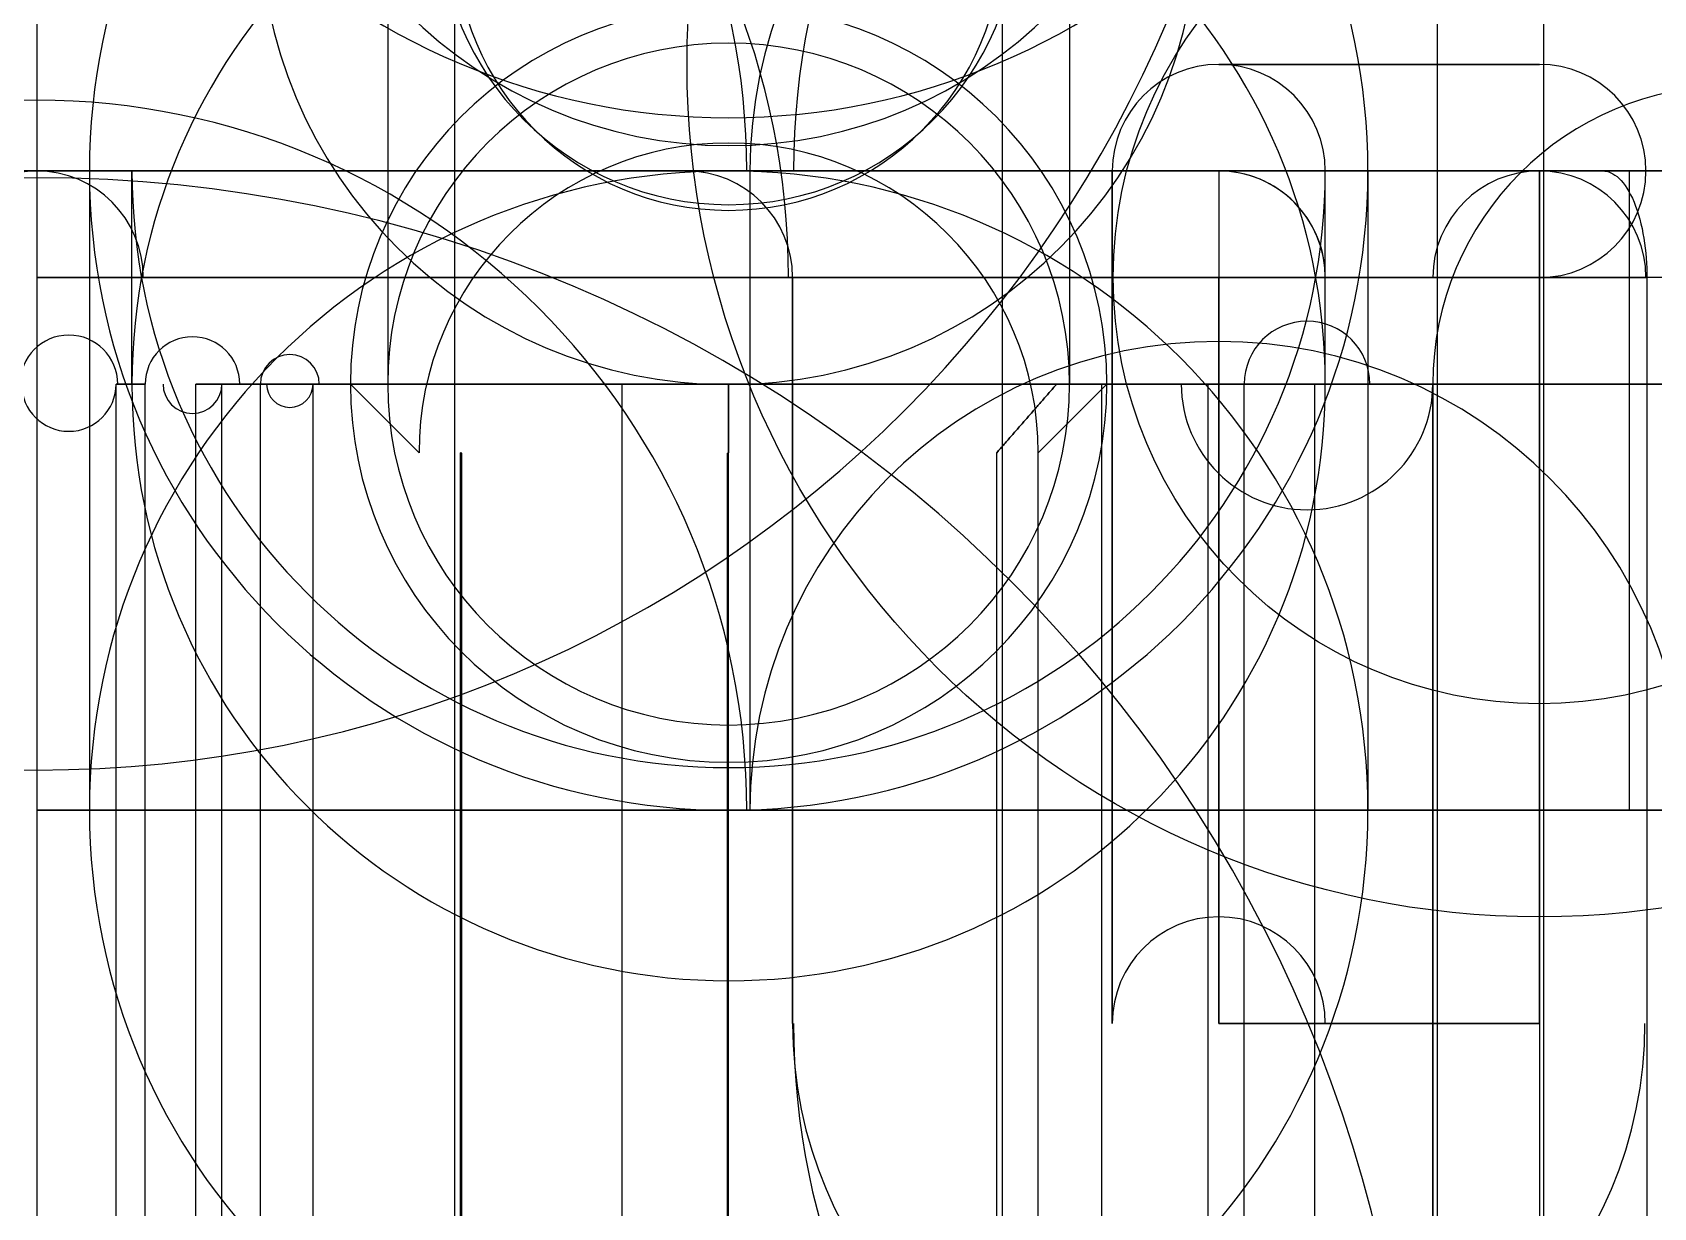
# Model space of a CAD drawing. Extents: x -93 to 93, y -188 to 102.
# Drawn here: x -80.77 to -73.16, y 13.14 to 18.65 of the extents above; entities that cross this region are included whole.
import ezdxf

# ---------------------------------------------------------------- set-up
doc = ezdxf.new("R2010")
doc.units = 0
doc.layers.add('Cut', color=7, linetype='CONTINUOUS')

msp = doc.modelspace()

# ---------------------------------------------------------------- linework, layer by layer
at = {"layer": 'Cut'}
for p, q in [((-80.7469, 19.2639, 30.55), (-80.7469, 11.5, 30.55)), ((-80.7469, 19.2639, 30.55), (-80.7469, 11.5, 30.55)), ((-80.7469, 19.2639, -30.55), (-80.7469, 11.5, -30.55)), ((-80.7469, 19.2639, -30.55), (-80.7469, 11.5, -30.55)), ((-74.1752, 19.2639, -30.55), (-74.1752, 11.5, -30.55)), ((-74.1752, 19.2639, -30.55), (-74.1752, 11.5, -30.55)), ((-73.6752, 11.5, -30.05), (-73.6752, 19.2639, -30.05)), ((-73.6752, 11.5, -30.05), (-73.6752, 19.2639, -30.05)), ((-78.7849, 7.2, 20.8119), (-78.7849, 19.1, 20.8119)), ((-78.7849, 7.2, 20.8119), (-78.7849, 19.1, 20.8119)), ((-78.7849, 7.2, -23.1881), (-78.7849, 19.1, -23.1881)), ((-78.7849, 7.2, -23.1881), (-78.7849, 19.1, -23.1881)), ((-76.2151, 7.2, 23.1881), (-76.2151, 19.1, 23.1881)), ((-76.2151, 7.2, 23.1881), (-76.2151, 19.1, 23.1881)), ((-76.2151, 7.2, -20.8119), (-76.2151, 19.1, -20.8119)), ((-76.2151, 7.2, -20.8119), (-76.2151, 19.1, -20.8119)), ((-79.1, 19, -22), (-79.1, 17, -22)), ((-79.1, 19, -22), (-79.1, 17, -22)), ((-79.1, 19, 22), (-79.1, 17, 22)), ((-79.1, 19, 22), (-79.1, 17, 22)), ((-75.9, 19, -22), (-75.9, 17, -22)), ((-75.9, 19, -22), (-75.9, 17, -22)), ((-75.9, 19, 22), (-75.9, 17, 22)), ((-75.9, 19, 22), (-75.9, 17, 22)), ((-75.2, 18.5, 14.1881), (-73.6954, 18.5, 14.1881)), ((-75.2, 18.5, 14.1881), (-75.2, 18.5, -14.1881)), ((-73.6954, 18.5, -14.1881), (-75.2, 18.5, -14.1881)), ((-75.2, 18.5, 14.1881), (-73.6954, 18.5, 14.1881)), ((-75.2, 18.5, 14.1881), (-75.2, 18.5, -14.1881)), ((-73.6954, 18.5, -14.1881), (-75.2, 18.5, -14.1881)), ((-73.3976, 18, -27.05), (-80.7469, 18, -27.05)), ((-80.7469, 18, 27.05), (80.7469, 18, 27.05)), ((-73.3976, 18, -27.05), (-80.7469, 18, -27.05)), ((-80.7469, 18, 27.05), (80.7469, 18, 27.05)), ((-73.2733, 18, -27.35), (-80.7469, 18, -27.35)), ((-80.7469, 18, 27.35), (80.7469, 18, 27.35)), ((-80.7469, 18, -27.35), (-80.7469, 15, -27.35)), ((-73.2733, 18, -27.35), (-80.7469, 18, -27.35)), ((-80.7469, 18, -27.35), (-80.7469, 15, -27.35)), ((-80.7469, 18, 27.35), (-80.7469, 15, 27.35)), ((-80.7469, 18, 27.35), (80.7469, 18, 27.35)), ((-80.7469, 18, 27.35), (-80.7469, 15, 27.35)), ((-80.5, 18, 22), (-80.5, 15, 22)), ((-80.5, 18, -22), (-80.5, 15, -22)), ((-80.5, 18, -22), (-80.5, 15, -22)), ((-80.5, 18, 22), (-80.5, 15, 22)), ((-80.3, 17, -22), (-80.3, 18, -22)), ((-80.3, 17, -22), (-80.3, 18, -22)), ((-80.3, 17, 22), (-80.3, 18, 22)), ((-80.3, 17, 22), (-80.3, 18, 22)), ((-77.7, 18, 14.1881), (-77.7, 18, -14.1881)), ((-77.7, 18, 14.1881), (-77.7, 18, -14.1881)), ((-77.4, 18, -14.1881), (-77.4, 18, 14.1881)), ((-77.4, 18, -14.1881), (-77.4, 15, -14.1881)), ((-77.4, 18, -14.1881), (-77.4, 15, -14.1881)), ((-77.4, 18, -14.1881), (-77.4, 18, 14.1881)), ((-77.4, 18, 14.1881), (-77.4, 15, 14.1881)), ((-77.4, 18, 14.1881), (-77.4, 15, 14.1881)), ((-75.7, 18, 14.1881), (-75.7, 18, -14.1881)), ((-75.7, 14, 14.1881), (-75.7, 18, 14.1881)), ((-75.7, 18, -14.1881), (-75.7, 14, -14.1881)), ((-75.7, 18, 14.1881), (-75.7, 18, -14.1881)), ((-75.7, 14, 14.1881), (-75.7, 18, 14.1881)), ((-75.7, 18, -14.1881), (-75.7, 14, -14.1881)), ((-73.6954, 18, 14.6881), (-75.2, 18, 14.6881)), ((-75.2, 18, -14.6881), (-73.6954, 18, -14.6881)), ((-75.2, 18, 14.6881), (-75.2, 14, 14.6881)), ((-73.6954, 18, 14.6881), (-75.2, 18, 14.6881)), ((-75.2, 18, -14.6881), (-75.2, 14, -14.6881)), ((-75.2, 18, -14.6881), (-73.6954, 18, -14.6881)), ((-75.2, 18, -16.6881), (-73.6954, 18, -16.6881)), ((-73.6954, 18, 16.6881), (-75.2, 18, 16.6881)), ((-75.2, 18, 14.6881), (-75.2, 14, 14.6881)), ((-75.2, 18, -14.6881), (-75.2, 14, -14.6881)), ((-75.2, 18, -16.6881), (-73.6954, 18, -16.6881)), ((-73.6954, 18, 16.6881), (-75.2, 18, 16.6881)), ((-75.2, 18, 16.3881), (-73.6954, 18, 16.3881)), ((-73.6954, 18, -16.3881), (-75.2, 18, -16.3881)), ((-73.6954, 18, -16.3881), (-75.2, 18, -16.3881)), ((-75.2, 18, -16.3881), (-75.2, 15, -16.3881)), ((-75.2, 18, -16.3881), (-75.2, 15, -16.3881)), ((-75.2, 18, 16.3881), (-75.2, 15, 16.3881)), ((-75.2, 18, 16.3881), (-75.2, 15, 16.3881)), ((-75.2, 18, 16.3881), (-73.6954, 18, 16.3881)), ((-74.7, 17, -22), (-74.7, 18, -22)), ((-74.7, 17, -22), (-74.7, 18, -22)), ((-74.7, 17, 22), (-74.7, 18, 22)), ((-74.7, 17, 22), (-74.7, 18, 22)), ((-74.5, 18, 22), (-74.5, 15, 22)), ((-74.5, 18, -22), (-74.5, 15, -22)), ((-74.5, 18, -22), (-74.5, 15, -22)), ((-74.5, 18, 22), (-74.5, 15, 22)), ((-73.6954, 14, 14.6881), (-73.6954, 18, 14.6881)), ((-73.6954, 14, 14.6881), (-73.6954, 18, 14.6881)), ((-73.6954, 18, -14.6881), (-73.6954, 14, -14.6881)), ((-73.6954, 18, -14.6881), (-73.6954, 14, -14.6881)), ((-73.6954, 18, -16.3881), (-73.6954, 15, -16.3881)), ((-73.6954, 18, -16.3881), (-73.6954, 15, -16.3881)), ((-73.6954, 18, 16.3881), (-73.6954, 15, 16.3881)), ((-73.6954, 18, 16.3881), (-73.6954, 15, 16.3881)), ((-72.8976, 18, -26.55), (-73.3976, 18, -27.05)), ((-72.8976, 18, -26.55), (-73.3976, 18, -27.05)), ((-72.7733, 18, -26.85), (-73.2733, 18, -27.35)), ((-73.2733, 18, -27.35), (-73.2733, 15, -27.35)), ((-72.7733, 18, -26.85), (-73.2733, 18, -27.35)), ((-73.2733, 18, -27.35), (-73.2733, 15, -27.35)), ((-80.7469, 17.5, -27.55), (-73.1905, 17.5, -27.55)), ((80.7469, 17.5, 27.55), (-80.7469, 17.5, 27.55)), ((-80.7469, 17.5, -27.55), (-80.7469, 11.5, -27.55)), ((-80.7469, 17.5, -27.55), (-73.1905, 17.5, -27.55)), ((-80.7469, 17.5, -27.55), (-80.7469, 11.5, -27.55)), ((-80.7469, 17.5, 27.55), (-80.7469, 11.5, 27.55)), ((-80.7469, 17.5, 27.55), (-80.7469, 11.5, 27.55)), ((80.7469, 17.5, 27.55), (-80.7469, 17.5, 27.55)), ((-77.2, 17.5, 14.1881), (-77.2, 17.5, -14.1881)), ((-77.2, 17.5, 14.1881), (-77.2, 14, 14.1881)), ((-77.2, 14, -14.1881), (-77.2, 17.5, -14.1881)), ((-77.2, 17.5, 14.1881), (-77.2, 14, 14.1881)), ((-77.2, 17.5, 14.1881), (-77.2, 17.5, -14.1881)), ((-77.2, 14, -14.1881), (-77.2, 17.5, -14.1881)), ((-73.6954, 17.5, -16.1881), (-75.2, 17.5, -16.1881)), ((-75.2, 17.5, 16.1881), (-73.6954, 17.5, 16.1881)), ((-75.2, 14, 16.1881), (-75.2, 17.5, 16.1881)), ((-75.2, 17.5, 16.1881), (-73.6954, 17.5, 16.1881)), ((-75.2, 14, 16.1881), (-75.2, 17.5, 16.1881)), ((-75.2, 17.5, -16.1881), (-75.2, 14, -16.1881)), ((-75.2, 17.5, -16.1881), (-75.2, 14, -16.1881)), ((-73.6954, 17.5, -16.1881), (-75.2, 17.5, -16.1881)), ((-73.6954, 14, 16.1881), (-73.6954, 17.5, 16.1881)), ((-73.6954, 14, 16.1881), (-73.6954, 17.5, 16.1881)), ((-73.6954, 17.5, -16.1881), (-73.6954, 14, -16.1881)), ((-73.6954, 17.5, -16.1881), (-73.6954, 14, -16.1881)), ((-72.6905, 17.5, -27.05), (-73.1905, 17.5, -27.55)), ((-73.1905, 17.5, -27.55), (-73.1905, 11.5, -27.55)), ((-72.6905, 17.5, -27.05), (-73.1905, 17.5, -27.55)), ((-73.1905, 17.5, -27.55), (-73.1905, 11.5, -27.55)), ((-80.3747, 17, -26.8557), (-80.2379, 17, -26.7055)), ((-80.2379, 17, 26.7093), (-80.3747, 17, 26.8595)), ((-80.2379, 17, 26.7093), (-80.3747, 17, 26.8595)), ((-80.3747, -103, 26.8595), (-80.3747, 17, 26.8595)), ((-80.3747, -103, 26.8595), (-80.3747, 17, 26.8595)), ((-80.3747, -103, -26.8557), (-80.3747, 17, -26.8557)), ((-80.3747, 17, -26.8557), (-80.2379, 17, -26.7055)), ((-80.3747, -103, -26.8557), (-80.3747, 17, -26.8557)), ((-80.2379, -103, 26.7093), (-80.2379, 17, 26.7093)), ((-80.2379, -103, 26.7093), (-80.2379, 17, 26.7093)), ((-80.2379, -103, -26.7055), (-80.2379, 17, -26.7055)), ((-80.2379, -103, -26.7055), (-80.2379, 17, -26.7055)), ((-78.0001, 17, 16.85), (-80.0001, 17, 16.85)), ((-80.0001, 17, 16.85), (-80.0001, 17, 15.15)), ((-80.0001, 17, 15.15), (-78.0001, 17, 15.15)), ((-78.0001, 17, 13.65), (-80.0001, 17, 13.65)), ((-80.0001, 17, 13.65), (-80.0001, 17, 11.95)), ((-80.0001, 17, 11.95), (-78.0001, 17, 11.95)), ((-78.0001, 17, 10.45), (-80.0001, 17, 10.45)), ((-80.0001, 17, 10.45), (-80.0001, 17, 8.75)), ((-80.0001, 17, 8.75), (-78.0001, 17, 8.75)), ((-78.0001, 17, 7.25), (-80.0001, 17, 7.25)), ((-80.0001, 17, 7.25), (-80.0001, 17, 5.55)), ((-80.0001, 17, 5.55), (-78.0001, 17, 5.55)), ((-78.0001, 17, 4.05), (-80.0001, 17, 4.05)), ((-80.0001, 17, 4.05), (-80.0001, 17, 2.35)), ((-80.0001, 17, 2.35), (-78.0001, 17, 2.35)), ((-78.0001, 17, 0.85), (-80.0001, 17, 0.85)), ((-80.0001, 17, 0.85), (-80.0001, 17, -0.846212)), ((-80.0001, 17, -0.846212), (-78.0001, 17, -0.846212)), ((-78.0001, 17, -2.34621), (-80.0001, 17, -2.34621)), ((-80.0001, 17, -2.34621), (-80.0001, 17, -4.04621)), ((-80.0001, 17, -4.04621), (-78.0001, 17, -4.04621)), ((-78.0001, 17, -5.54621), (-80.0001, 17, -5.54621)), ((-80.0001, 17, -5.54621), (-80.0001, 17, -7.24621)), ((-80.0001, 17, -7.24621), (-78.0001, 17, -7.24621)), ((-78.0001, 17, -8.74621), (-80.0001, 17, -8.74621)), ((-80.0001, 17, -8.74621), (-80.0001, 17, -10.4462)), ((-80.0001, 17, -10.4462), (-78.0001, 17, -10.4462)), ((-78.0001, 17, -11.9462), (-80.0001, 17, -11.9462)), ((-80.0001, 17, -11.9462), (-80.0001, 17, -13.6462)), ((-80.0001, 17, -13.6462), (-78.0001, 17, -13.6462)), ((-78.0001, 17, -15.1462), (-80.0001, 17, -15.1462)), ((-80.0001, 17, -15.1462), (-80.0001, 17, -16.8462)), ((-80.0001, 17, -16.8462), (-78.0001, 17, -16.8462)), ((-78.0001, 17, 16.85), (-80.0001, 17, 16.85)), ((-80.0001, -103, 16.85), (-80.0001, 17, 16.85)), ((-80.0001, 17, 16.85), (-80.0001, 17, 15.15)), ((-80.0001, -103, 16.85), (-80.0001, 17, 16.85)), ((-80.0001, -103, 15.15), (-80.0001, 17, 15.15)), ((-80.0001, 17, 15.15), (-78.0001, 17, 15.15)), ((-80.0001, -103, 15.15), (-80.0001, 17, 15.15)), ((-78.0001, 17, 13.65), (-80.0001, 17, 13.65)), ((-80.0001, -103, 13.65), (-80.0001, 17, 13.65)), ((-80.0001, 17, 13.65), (-80.0001, 17, 11.95)), ((-80.0001, -103, 13.65), (-80.0001, 17, 13.65)), ((-80.0001, -103, 11.95), (-80.0001, 17, 11.95)), ((-80.0001, 17, 11.95), (-78.0001, 17, 11.95)), ((-80.0001, -103, 11.95), (-80.0001, 17, 11.95)), ((-78.0001, 17, 10.45), (-80.0001, 17, 10.45)), ((-80.0001, -103, 10.45), (-80.0001, 17, 10.45)), ((-80.0001, 17, 10.45), (-80.0001, 17, 8.75)), ((-80.0001, -103, 10.45), (-80.0001, 17, 10.45)), ((-80.0001, -103, 8.75), (-80.0001, 17, 8.75)), ((-80.0001, 17, 8.75), (-78.0001, 17, 8.75)), ((-80.0001, -103, 8.75), (-80.0001, 17, 8.75)), ((-78.0001, 17, 7.25), (-80.0001, 17, 7.25)), ((-80.0001, -103, 7.25), (-80.0001, 17, 7.25)), ((-80.0001, 17, 7.25), (-80.0001, 17, 5.55)), ((-80.0001, -103, 7.25), (-80.0001, 17, 7.25)), ((-80.0001, -103, 5.55), (-80.0001, 17, 5.55)), ((-80.0001, 17, 5.55), (-78.0001, 17, 5.55)), ((-80.0001, -103, 5.55), (-80.0001, 17, 5.55)), ((-78.0001, 17, 4.05), (-80.0001, 17, 4.05)), ((-80.0001, -103, 4.05), (-80.0001, 17, 4.05)), ((-80.0001, 17, 4.05), (-80.0001, 17, 2.35)), ((-80.0001, -103, 4.05), (-80.0001, 17, 4.05)), ((-80.0001, -103, 2.35), (-80.0001, 17, 2.35)), ((-80.0001, 17, 2.35), (-78.0001, 17, 2.35)), ((-80.0001, -103, 2.35), (-80.0001, 17, 2.35)), ((-78.0001, 17, 0.85), (-80.0001, 17, 0.85)), ((-80.0001, -103, 0.85), (-80.0001, 17, 0.85)), ((-80.0001, 17, 0.85), (-80.0001, 17, -0.846212)), ((-80.0001, -103, 0.85), (-80.0001, 17, 0.85)), ((-80.0001, -103, -0.846212), (-80.0001, 17, -0.846212)), ((-80.0001, 17, -0.846212), (-78.0001, 17, -0.846212)), ((-80.0001, -103, -0.846212), (-80.0001, 17, -0.846212)), ((-78.0001, 17, -2.34621), (-80.0001, 17, -2.34621)), ((-80.0001, -103, -2.34621), (-80.0001, 17, -2.34621)), ((-80.0001, 17, -2.34621), (-80.0001, 17, -4.04621)), ((-80.0001, -103, -2.34621), (-80.0001, 17, -2.34621)), ((-80.0001, -103, -4.04621), (-80.0001, 17, -4.04621)), ((-80.0001, 17, -4.04621), (-78.0001, 17, -4.04621)), ((-80.0001, -103, -4.04621), (-80.0001, 17, -4.04621)), ((-78.0001, 17, -5.54621), (-80.0001, 17, -5.54621)), ((-80.0001, -103, -5.54621), (-80.0001, 17, -5.54621)), ((-80.0001, 17, -5.54621), (-80.0001, 17, -7.24621)), ((-80.0001, -103, -5.54621), (-80.0001, 17, -5.54621)), ((-80.0001, -103, -7.24621), (-80.0001, 17, -7.24621)), ((-80.0001, 17, -7.24621), (-78.0001, 17, -7.24621)), ((-80.0001, -103, -7.24621), (-80.0001, 17, -7.24621)), ((-78.0001, 17, -8.74621), (-80.0001, 17, -8.74621)), ((-80.0001, -103, -8.74621), (-80.0001, 17, -8.74621)), ((-80.0001, 17, -8.74621), (-80.0001, 17, -10.4462)), ((-80.0001, -103, -8.74621), (-80.0001, 17, -8.74621)), ((-80.0001, -103, -10.4462), (-80.0001, 17, -10.4462)), ((-80.0001, 17, -10.4462), (-78.0001, 17, -10.4462)), ((-80.0001, -103, -10.4462), (-80.0001, 17, -10.4462)), ((-78.0001, 17, -11.9462), (-80.0001, 17, -11.9462)), ((-80.0001, -103, -11.9462), (-80.0001, 17, -11.9462)), ((-80.0001, 17, -11.9462), (-80.0001, 17, -13.6462)), ((-80.0001, -103, -11.9462), (-80.0001, 17, -11.9462)), ((-80.0001, -103, -13.6462), (-80.0001, 17, -13.6462)), ((-80.0001, 17, -13.6462), (-78.0001, 17, -13.6462)), ((-80.0001, -103, -13.6462), (-80.0001, 17, -13.6462)), ((-78.0001, 17, -15.1462), (-80.0001, 17, -15.1462)), ((-80.0001, -103, -15.1462), (-80.0001, 17, -15.1462)), ((-80.0001, 17, -15.1462), (-80.0001, 17, -16.8462)), ((-80.0001, -103, -15.1462), (-80.0001, 17, -15.1462)), ((-80.0001, -103, -16.8462), (-80.0001, 17, -16.8462)), ((-80.0001, 17, -16.8462), (-78.0001, 17, -16.8462)), ((-80.0001, -103, -16.8462), (-80.0001, 17, -16.8462)), ((-79.8779, 17, -26.6414), (-79.6976, 17, -26.735)), ((-79.6976, 17, 26.7388), (-79.8779, 17, 26.6451)), ((-79.6976, 17, 26.7388), (-79.8779, 17, 26.6451)), ((-79.8779, -103, 26.6451), (-79.8779, 17, 26.6451)), ((-79.8779, -103, 26.6451), (-79.8779, 17, 26.6451)), ((-79.8779, -103, -26.6414), (-79.8779, 17, -26.6414)), ((-79.8779, 17, -26.6414), (-79.6976, 17, -26.735)), ((-79.8779, -103, -26.6414), (-79.8779, 17, -26.6414)), ((-79.6976, -103, 26.7388), (-79.6976, 17, 26.7388)), ((-79.6976, -103, 26.7388), (-79.6976, 17, 26.7388)), ((-79.6976, -103, -26.735), (-79.6976, 17, -26.735)), ((-79.6976, -103, -26.735), (-79.6976, 17, -26.735)), ((-79.4501, 17, -26.7481), (-74.1936, 17, -26.7481)), ((-75.7493, 17, 26.7519), (-79.4501, 17, 26.7519)), ((-75.7493, 17, 26.7519), (-79.4501, 17, 26.7519)), ((-79.4501, -103, 26.7519), (-79.4501, 17, 26.7519)), ((-79.4501, -103, 26.7519), (-79.4501, 17, 26.7519)), ((-79.4501, -103, -26.7481), (-79.4501, 17, -26.7481)), ((-79.4501, 17, -26.7481), (-74.1936, 17, -26.7481)), ((-79.4501, -103, -26.7481), (-79.4501, 17, -26.7481)), ((-78.9531, 16.678, -21.9981), (-79.2751, 17, -21.9981)), ((-78.9531, 16.678, -21.9981), (-79.2751, 17, -21.9981)), ((-78.9531, 16.678, 22.0019), (-79.2751, 17, 22.0019)), ((-78.9531, 16.678, 22.0019), (-79.2751, 17, 22.0019)), ((-78.0001, 17, 15.15), (-78.0001, 17, 13.65)), ((-78.0001, 17, 11.95), (-78.0001, 17, 10.45)), ((-78.0001, 17, 8.75), (-78.0001, 17, 7.25)), ((-78.0001, 17, 5.55), (-78.0001, 17, 4.05)), ((-78.0001, 17, 2.35), (-78.0001, 17, 0.85)), ((-78.0001, 17, -0.846212), (-78.0001, 17, -2.34621)), ((-78.0001, 17, -4.04621), (-78.0001, 17, -5.54621)), ((-78.0001, 17, -7.24621), (-78.0001, 17, -8.74621)), ((-78.0001, 17, -10.4462), (-78.0001, 17, -11.9462)), ((-78.0001, 17, -13.6462), (-78.0001, 17, -15.1462)), ((-78.0001, -103, 16.85), (-78.0001, 17, 16.85)), ((-78.0001, -103, 16.85), (-78.0001, 17, 16.85)), ((-78.0001, -103, 15.15), (-78.0001, 17, 15.15)), ((-78.0001, 17, 15.15), (-78.0001, 17, 13.65)), ((-78.0001, -103, 15.15), (-78.0001, 17, 15.15)), ((-78.0001, -103, 13.65), (-78.0001, 17, 13.65)), ((-78.0001, -103, 13.65), (-78.0001, 17, 13.65)), ((-78.0001, -103, 11.95), (-78.0001, 17, 11.95)), ((-78.0001, 17, 11.95), (-78.0001, 17, 10.45)), ((-78.0001, -103, 11.95), (-78.0001, 17, 11.95)), ((-78.0001, -103, 10.45), (-78.0001, 17, 10.45)), ((-78.0001, -103, 10.45), (-78.0001, 17, 10.45)), ((-78.0001, -103, 8.75), (-78.0001, 17, 8.75)), ((-78.0001, 17, 8.75), (-78.0001, 17, 7.25)), ((-78.0001, -103, 8.75), (-78.0001, 17, 8.75)), ((-78.0001, -103, 7.25), (-78.0001, 17, 7.25)), ((-78.0001, -103, 7.25), (-78.0001, 17, 7.25)), ((-78.0001, -103, 5.55), (-78.0001, 17, 5.55)), ((-78.0001, 17, 5.55), (-78.0001, 17, 4.05)), ((-78.0001, -103, 5.55), (-78.0001, 17, 5.55)), ((-78.0001, -103, 4.05), (-78.0001, 17, 4.05)), ((-78.0001, -103, 4.05), (-78.0001, 17, 4.05)), ((-78.0001, -103, 2.35), (-78.0001, 17, 2.35)), ((-78.0001, 17, 2.35), (-78.0001, 17, 0.85)), ((-78.0001, -103, 2.35), (-78.0001, 17, 2.35)), ((-78.0001, -103, 0.85), (-78.0001, 17, 0.85)), ((-78.0001, -103, 0.85), (-78.0001, 17, 0.85)), ((-78.0001, -103, -0.846212), (-78.0001, 17, -0.846212)), ((-78.0001, 17, -0.846212), (-78.0001, 17, -2.34621)), ((-78.0001, -103, -0.846212), (-78.0001, 17, -0.846212)), ((-78.0001, -103, -2.34621), (-78.0001, 17, -2.34621)), ((-78.0001, -103, -2.34621), (-78.0001, 17, -2.34621)), ((-78.0001, -103, -4.04621), (-78.0001, 17, -4.04621)), ((-78.0001, 17, -4.04621), (-78.0001, 17, -5.54621)), ((-78.0001, -103, -4.04621), (-78.0001, 17, -4.04621)), ((-78.0001, -103, -5.54621), (-78.0001, 17, -5.54621)), ((-78.0001, -103, -5.54621), (-78.0001, 17, -5.54621)), ((-78.0001, -103, -7.24621), (-78.0001, 17, -7.24621)), ((-78.0001, 17, -7.24621), (-78.0001, 17, -8.74621)), ((-78.0001, -103, -7.24621), (-78.0001, 17, -7.24621)), ((-78.0001, -103, -8.74621), (-78.0001, 17, -8.74621)), ((-78.0001, -103, -8.74621), (-78.0001, 17, -8.74621)), ((-78.0001, -103, -10.4462), (-78.0001, 17, -10.4462)), ((-78.0001, 17, -10.4462), (-78.0001, 17, -11.9462)), ((-78.0001, -103, -10.4462), (-78.0001, 17, -10.4462)), ((-78.0001, -103, -11.9462), (-78.0001, 17, -11.9462)), ((-78.0001, -103, -11.9462), (-78.0001, 17, -11.9462)), ((-78.0001, -103, -13.6462), (-78.0001, 17, -13.6462)), ((-78.0001, 17, -13.6462), (-78.0001, 17, -15.1462)), ((-78.0001, -103, -13.6462), (-78.0001, 17, -13.6462)), ((-78.0001, -103, -15.1462), (-78.0001, 17, -15.1462)), ((-78.0001, -103, -15.1462), (-78.0001, 17, -15.1462)), ((-78.0001, -103, -16.8462), (-78.0001, 17, -16.8462)), ((-78.0001, -103, -16.8462), (-78.0001, 17, -16.8462)), ((-77.5001, 17, -20.2231), (-77.5001, 16.678, -20.5451)), ((-77.5001, 17, 20.2269), (-77.5001, 17, 17.35)), ((-77.5001, 17, -17.3462), (-77.5001, 17, -20.2231)), ((-77.5001, 16.678, 20.5489), (-77.5001, 17, 20.2269)), ((-77.5001, -103, 17.35), (-77.5001, 17, 17.35)), ((-77.5001, 17, 20.2269), (-77.5001, 17, 17.35)), ((-77.5001, -103, 17.35), (-77.5001, 17, 17.35)), ((-77.5001, -103, -17.3462), (-77.5001, 17, -17.3462)), ((-77.5001, 17, -20.2231), (-77.5001, 16.678, -20.5451)), ((-77.5001, 17, -17.3462), (-77.5001, 17, -20.2231)), ((-77.5001, -103, -17.3462), (-77.5001, 17, -17.3462)), ((-77.5001, 16.678, 20.5489), (-77.5001, 17, 20.2269)), ((-76.047, 16.678, -21.9981), (-75.7251, 17, -21.9981)), ((-76.047, 16.678, 22.0019), (-75.7251, 17, 22.0019)), ((-76.047, 16.678, 22.0019), (-75.7251, 17, 22.0019)), ((-76.047, 16.678, -21.9981), (-75.7251, 17, -21.9981)), ((-75.0807, 17, 20.6287), (-75.9604, 17, 21.1187)), ((-75.9604, 17, -21.1149), (-75.0807, 17, -20.6249)), ((-75.0807, 17, 20.6287), (-75.9604, 17, 21.1187)), ((-75.9604, 17, -21.1149), (-75.0807, 17, -20.6249)), ((-75.2493, 17, 26.2519), (-75.7493, 17, 26.7519)), ((-75.2493, 17, 26.2519), (-75.7493, 17, 26.7519)), ((-75.7493, -103, 26.7519), (-75.7493, 17, 26.7519)), ((-75.7493, -103, 26.7519), (-75.7493, 17, 26.7519)), ((-74.7493, 17, 26.7519), (-75.2493, 17, 26.2519)), ((-74.7493, 17, 26.7519), (-75.2493, 17, 26.2519)), ((-75.2493, -103, 26.2519), (-75.2493, 17, 26.2519)), ((-75.2493, -103, 26.2519), (-75.2493, 17, 26.2519)), ((-75.0807, -103, 20.6287), (-75.0807, 17, 20.6287)), ((-75.0807, -103, 20.6287), (-75.0807, 17, 20.6287)), ((-75.0807, -103, -20.6249), (-75.0807, 17, -20.6249)), ((-75.0807, -103, -20.6249), (-75.0807, 17, -20.6249)), ((74.7491, 17, 26.7519), (-74.7493, 17, 26.7519)), ((74.7491, 17, 26.7519), (-74.7493, 17, 26.7519)), ((-74.7493, -103, 26.7519), (-74.7493, 17, 26.7519)), ((-74.7493, -103, 26.7519), (-74.7493, 17, 26.7519)), ((-74.1955, 17, 22.5519), (-74.1955, 17, 21.1397)), ((-74.1955, 17, -21.1359), (-74.1955, 17, -22.5481)), ((-74.1955, -103, 22.5519), (-74.1955, 17, 22.5519)), ((-74.1955, 17, 22.5519), (-74.1955, 17, 21.1397)), ((-74.1955, -103, 22.5519), (-74.1955, 17, 22.5519)), ((-74.1955, -103, 21.1397), (-74.1955, 17, 21.1397)), ((-74.1955, -103, 21.1397), (-74.1955, 17, 21.1397)), ((-74.1955, -103, -21.1359), (-74.1955, 17, -21.1359)), ((-74.1955, 17, -21.1359), (-74.1955, 17, -22.5481)), ((-74.1955, -103, -21.1359), (-74.1955, 17, -21.1359)), ((-74.1955, -103, -22.5481), (-74.1955, 17, -22.5481)), ((-74.1955, -103, -22.5481), (-74.1955, 17, -22.5481)), ((-74.1936, 17, -26.7481), (-73.6936, 17, -26.2481)), ((-74.1936, -103, -26.7481), (-74.1936, 17, -26.7481)), ((-74.1936, 17, -26.7481), (-73.6936, 17, -26.2481)), ((-74.1936, -103, -26.7481), (-74.1936, 17, -26.7481)), ((-73.6936, 17, -26.2481), (73.6935, 17, -26.2481)), ((-73.6936, -103, -26.2481), (-73.6936, 17, -26.2481)), ((-73.6936, 17, -26.2481), (73.6935, 17, -26.2481)), ((-73.6936, -103, -26.2481), (-73.6936, 17, -26.2481)), ((-78.7584, -102.678, 22.7284), (-78.7584, 16.678, 22.7284)), ((-78.7584, -102.678, 22.7284), (-78.7584, 16.678, 22.7284)), ((-78.7584, -102.678, -22.7246), (-78.7584, 16.678, -22.7246)), ((-78.7584, -102.678, -22.7246), (-78.7584, 16.678, -22.7246)), ((-78.7532, 3.2, 22.7315), (-78.7532, 16.675, 22.7315)), ((-78.7532, 16.675, -22.7277), (-78.7532, 3.2, -22.7277)), ((-78.7532, 3.2, 22.7315), (-78.7532, 16.675, 22.7315)), ((-78.7532, 16.675, -22.7277), (-78.7532, 3.2, -22.7277)), ((-77.5053, 16.675, 23.4519), (-77.5053, 3.2, 23.4519)), ((-77.5053, 3.2, -23.4481), (-77.5053, 16.675, -23.4481)), ((-77.5053, 16.675, 23.4519), (-77.5053, 3.2, 23.4519)), ((-77.5053, 3.2, -23.4481), (-77.5053, 16.675, -23.4481)), ((-77.5001, -102.678, -23.4511), (-77.5001, 16.678, -23.4511)), ((-77.5001, -102.678, 23.4549), (-77.5001, 16.678, 23.4549)), ((-77.5001, -102.678, 23.4549), (-77.5001, 16.678, 23.4549)), ((-77.5001, -102.678, 20.5489), (-77.5001, 16.678, 20.5489)), ((-77.5001, -102.678, 20.5489), (-77.5001, 16.678, 20.5489)), ((-77.5001, -102.678, -20.5451), (-77.5001, 16.678, -20.5451)), ((-77.5001, -102.678, -20.5451), (-77.5001, 16.678, -20.5451)), ((-77.5001, -102.678, -23.4511), (-77.5001, 16.678, -23.4511)), ((-76.2417, -102.678, 21.2754), (-76.2417, 16.678, 21.2754)), ((-76.2417, -102.678, 21.2754), (-76.2417, 16.678, 21.2754)), ((-76.2417, -102.678, -21.2716), (-76.2417, 16.678, -21.2716)), ((-76.2417, -102.678, -21.2716), (-76.2417, 16.678, -21.2716)), ((-76.047, -102.678, -21.9981), (-76.047, 16.678, -21.9981)), ((-76.047, -102.678, 22.0019), (-76.047, 16.678, 22.0019)), ((-76.047, -102.678, 22.0019), (-76.047, 16.678, 22.0019)), ((-76.047, -102.678, -21.9981), (-76.047, 16.678, -21.9981)), ((-80.7469, 15, 27.35), (80.7469, 15, 27.35)), ((-73.2733, 15, -27.35), (-80.7469, 15, -27.35)), ((-73.2733, 15, -27.35), (-80.7469, 15, -27.35)), ((-80.7469, 15, 27.35), (80.7469, 15, 27.35)), ((-77.4, 15, -14.1881), (-77.4, 15, 14.1881)), ((-77.4, 15, -14.1881), (-77.4, 15, 14.1881)), ((-73.6954, 15, -16.3881), (-75.2, 15, -16.3881)), ((-75.2, 15, 16.3881), (-73.6954, 15, 16.3881)), ((-73.6954, 15, -16.3881), (-75.2, 15, -16.3881)), ((-75.2, 15, 16.3881), (-73.6954, 15, 16.3881)), ((-72.7733, 15, -26.85), (-73.2733, 15, -27.35)), ((-72.7733, 15, -26.85), (-73.2733, 15, -27.35)), ((-77.2, 14, 14.1881), (-77.2, 14, -14.1881)), ((-77.2, 14, 14.1881), (-77.2, 14, -14.1881)), ((-75.7, 14, -14.1881), (-75.7, 14, 14.1881)), ((-75.7, 14, -14.1881), (-75.7, 14, 14.1881)), ((-75.2, 14, 14.6881), (-73.6954, 14, 14.6881)), ((-73.6954, 14, -14.6881), (-75.2, 14, -14.6881)), ((-75.2, 14, 14.6881), (-73.6954, 14, 14.6881)), ((-73.6954, 14, -14.6881), (-75.2, 14, -14.6881)), ((-73.6954, 14, 16.1881), (-75.2, 14, 16.1881)), ((-75.2, 14, -16.1881), (-73.6954, 14, -16.1881)), ((-73.6954, 14, 16.1881), (-75.2, 14, 16.1881)), ((-75.2, 14, -16.1881), (-73.6954, 14, -16.1881))]:
    msp.add_line(p, q, dxfattribs=at)
for centre, radius, start, end in [((-7.5, 20.9472, -9.05), 80.6234, 180, 180), ((-7.5, 20.9472, -9.05), 80.6234, 180, 180), ((-7.5, 20.9472, 9.05), 80.5763, 180, 180), ((-7.5, 20.9472, 9.05), 80.5763, 180, 180), ((-7.5, 19.7111, -9.05), 81.2414, 180, 180), ((-7.5, 19.7111, -9.05), 81.2414, 180, 180), ((-7.5, 19.7111, 9.05), 81.1944, 180, 180), ((-7.5, 19.7111, 9.05), 81.1944, 180, 180), ((7.5, 19.7111, -9.05), 81.2414, 0, 0), ((7.5, 19.7111, -9.05), 81.2414, 0, 0), ((7.5, 19.7111, -9.05), 81.1944, 0, 0), ((7.5, 19.7111, -9.05), 81.1944, 0, 0), ((7.5, 19.2639, -9.05), 81.347, 0, 0), ((7.5, 19.2639, -9.05), 81.347, 0, 0), ((-7.5, 19.2639, 9.05), 81.2999, 180, 180), ((-7.5, 19.2639, 9.05), 81.2999, 180, 180), ((7.5, 19.2639, -9.05), 81.2999, 0, 0), ((7.5, 19.2639, -9.05), 81.2999, 0, 0), ((-7.5, 20.9472, -9.05), 79.0053, 180, 180), ((-7.5, 20.9472, -9.05), 79.0053, 180, 180), ((-7.5, 21.5, -9.05), 78.1289, 180, 180), ((-7.5, 21.5, -9.05), 78.1289, 180, 180), ((-7.5, 19.7111, -9.05), 79.611, 180, 180), ((-7.5, 19.7111, -9.05), 79.611, 180, 180), ((-7.5, 19.2639, -9.05), 79.7144, 180, 180), ((-7.5, 19.2639, -9.05), 79.7144, 180, 180), ((-7.5, 18, -9.05), 78.147, 180, 180), ((-7.5, 18, -9.05), 78.147, 180, 180), ((-7.5, 18, 9.05), 78.0999, 180, 180), ((-7.5, 18, 9.05), 78.0999, 180, 180), ((-7.5, 17.5, -9.05), 78.347, 180, 180), ((-7.5, 17.5, -9.05), 78.347, 180, 180), ((-7.5, 17.5, -9.05), 78.2999, 180, 180), ((-7.5, 17.5, -9.05), 78.2999, 180, 180), ((-7.5, 18, -9.05), 76.5787, 180, 180), ((-7.5, 18, -9.05), 76.5787, 180, 180), ((-7.50007, 17, 14.4519), 77.5, 180, 180), ((-7.50007, 17, 14.4519), 77.5, 180, 180), ((-7.50007, 17, 9.05189), 77.4999, 180, 180), ((-7.50007, 17, 9.05189), 77.4999, 180, 180), ((-7.5, 17.5, 9.05), 76.7746, 180, 180), ((-7.5, 17.5, 9.05), 76.7746, 180, 180), ((-7.5, 18, -9.05), 76.2847, 180, 180), ((-7.5, 18, -9.05), 76.2847, 180, 180), ((-7.5, 15, -9.05), 78.147, 180, 180), ((-7.5, 15, -9.05), 78.147, 180, 180), ((-7.5, 15, 9.05), 78.0999, 180, 180), ((-7.5, 15, 9.05), 78.0999, 180, 180), ((7.5, 11.5, -9.05), 81.347, 0, 0), ((7.5, 11.5, -9.05), 81.347, 0, 0), ((-7.5, 11.5, 9.05), 81.2999, 180, 180), ((-7.5, 11.5, 9.05), 81.2999, 180, 180), ((7.5, 11.5, -9.05), 81.2999, 0, 0), ((7.5, 11.5, -9.05), 81.2999, 0, 0), ((-7.5, 15, -9.05), 76.5787, 180, 180), ((-7.5, 15, -9.05), 76.5787, 180, 180), ((-7.5, 11.5, -9.05), 79.7144, 180, 180), ((-7.5, 11.5, -9.05), 79.7144, 180, 180), ((-7.5, 11.5, -9.05), 78.347, 180, 180), ((-7.5, 11.5, -9.05), 78.347, 180, 180), ((-7.5, 11.5, 9.05), 78.2999, 180, 180), ((-7.5, 11.5, 9.05), 78.2999, 180, 180), ((-7.5, 11.5, -9.05), 76.7746, 180, 180), ((-7.5, 11.5, -9.05), 76.7746, 180, 180), ((-73.6954, 18.5, 18.1881), 4, 0, -3.56222e-13), ((-73.6954, 18.5, 18.1881), 4, 0, -3.56222e-13), ((-77.5, 21.5, -22), 3.25, 180, 0), ((-77.5, 21.5, -22), 3.25, 180, 0), ((-77.5, 21.5, 22), 3.25, 180, 0), ((-77.5, 21.5, 22), 3.25, 180, 0), ((-77.5, 21.5, -22), 3.25, 180, 0), ((-77.5, 21.5, -22), 3.25, 180, 0), ((-77.5, 21.5, 22), 3.25, 180, 0), ((-77.5, 21.5, 22), 3.25, 180, 0), ((-73.6954, 18, -18.1881), 3.5, 0, 180), ((-73.6954, 18, -18.1881), 3.5, 0, 180), ((-80.7469, 18, 23.95), 3.33176, 0, 180), ((-80.7469, 18, 23.95), 3.33176, 0, 180), ((-80.7469, 17.5, -23.95), 3.52775, 0, 180), ((-80.7469, 17.5, -23.95), 3.52775, 0, 180), ((-77.5, 18, 22), 3, 0, 180), ((-77.5, 18, -22), 3, 0, 180), ((-77.5, 18, -22), 3, 0, 180), ((-77.5, 18, 22), 3, 0, 180), ((-80.7469, 20.9472, 23.95), 5.75846, 180, 0), ((-80.7469, 20.9472, 23.95), 5.75846, 180, 0), ((-78.0254, 17, -19.9282), 3.65051, 180, 180), ((-78.0254, 17, -19.9282), 3.65051, 180, 180), ((-77.5, 20.2537, 22), 2.135, 180, 0), ((-77.5, 20.2537, 22), 2.135, 180, 0), ((-77.5, 20.2537, -22), 2.135, 180, 0), ((-77.5, 20.2537, -22), 2.135, 180, 0), ((-75.2, 18, 14.1881), 2.2, 0, 180), ((-75.2, 18, 14.1881), 2.2, 0, 180), ((-78.0254, 17, 19.9319), 2.78352, 180, 180), ((-78.0254, 17, 19.9319), 2.78352, 180, 180), ((-77.5, 17, -22), 2.8, 0, 180), ((-77.5, 17, -22), 2.8, 0, 180), ((-77.5, 17, 22), 2.8, 0, 180), ((-77.5, 17, 22), 2.8, 0, 180), ((-73.6954, 18, -18.1881), 1.8, 0, 0), ((-73.6954, 18, -18.1881), 1.8, 0, 0), ((-75.2, 17.5, -14.1881), 2, 180, 180), ((-75.2, 17.5, -14.1881), 2, 180, 180), ((-73.6954, 17.5, 18.1881), 2, 0, -4.07111e-13), ((-73.6954, 17.5, 18.1881), 2, 0, -4.07111e-13), ((-77.5, 19.2, 22), 2.20269, 180, 0), ((-77.5, 19.2, 22), 2.20269, 180, 0), ((-77.5, 19.2, -22), 2.20269, 180, 0), ((-77.5, 19.2, -22), 2.20269, 180, 0), ((-77.5, 19.2, 22), 1.35832, 180, 0), ((-77.5, 19.2, 22), 1.35832, 180, 0), ((-77.5, 19.2, -22), 1.35832, 180, 0), ((-77.5, 19.2, -22), 1.35832, 180, 0), ((-77.5, 19.1, 22), 1.2849, 180, 0), ((-77.5, 19.1, 22), 1.2849, 180, 0), ((-77.5, 19.1, -22), 1.2849, 180, 0), ((-77.5, 19.1, -22), 1.2849, 180, 0), ((-77.5001, 17, -21.9981), 1.775, 0, 180), ((-77.5001, 17, 22.0019), 1.775, 0, 180), ((-77.5001, 17, 22.0019), 1.775, 0, 0), ((-77.5001, 17, 22.0019), 1.775, 0, 0), ((-77.5001, 17, 22.0019), 1.775, 0, 180), ((-77.5001, 17, -21.9981), 1.775, 0, 180), ((-77.5, 17, -22), 1.6, 0, 180), ((-77.5, 17, -22), 1.6, 0, 180), ((-77.5, 17, 22), 1.6, 0, 180), ((-77.5, 17, 22), 1.6, 0, 180), ((-77.5001, 17, -21.9981), 1.53967, 0, 0), ((-77.5001, 17, -21.9981), 1.53967, 0, 0), ((-75.2, 18, -14.1881), 0.5, 90, 180), ((-75.2, 18, 14.1881), 0.5, 90, 180), ((-75.2, 18, 14.1881), 0.5, 90, 180), ((-75.2, 18, -14.1881), 0.5, 0, 180), ((-75.2, 18, -14.1881), 0.5, 90, 180), ((-75.2, 18, -14.1881), 0.5, 0, 180), ((-75.2, 18, 14.1881), 0.5, 0, 90), ((-75.2, 18, -14.1881), 0.5, 0, 90), ((-75.2, 18, 14.1881), 0.5, 0, 90), ((-75.2, 18, -14.1881), 0.5, 0, 90), ((-73.6954, 18.5, -18.1881), 4.26326e-14, 0, 180), ((-73.6954, 18, -14.1881), 0.5, -90, 90), ((-73.6954, 18.5, -18.1881), 4.26326e-14, 0, 180), ((-73.6954, 18, -14.1881), 0.5, -90, 90), ((-72.7955, 17, -22.5481), 1.4, 0, 180), ((-72.7955, 17, -22.5481), 1.4, 0, 180), ((-80.7469, 15, 23.95), 3.33176, 0, 180), ((-80.7469, 15, 23.95), 3.33176, 0, 180), ((-77.5001, 16.678, -21.9981), 1.45303, 180, 180), ((-77.5001, 16.678, 22.0019), 1.45303, 0, 0), ((-77.5001, 16.678, 22.0019), 1.45303, 0, 0), ((-77.5001, 16.678, 22.0019), 1.45303, 0, 180), ((-77.5001, 16.678, -21.9981), 1.45303, 180, 180), ((-77.5001, 16.678, -21.9981), 1.45303, 0, 0), ((-77.5001, 16.678, 22.0019), 1.45303, 0, 180), ((-77.5001, 16.678, -21.9981), 1.45303, 0, 0), ((-80.7469, 11.5, 23.95), 6.46754, 0, 180), ((-80.7469, 11.5, 23.95), 6.46754, 0, 180), ((-80.7469, 17.5, -27.05), 0.5, 90, 167.905), ((-80.7469, 17.5, -27.05), 0.5, 90, 167.905), ((-80.7469, 17.5, 27.05), 0.5, 0, 90), ((-80.7469, 17.5, 27.05), 0.5, 0, 90), ((-80.7469, 18, -23.95), 0, 180, 0), ((-80.7469, 18, -23.95), 0, 180, 0), ((-77.5, 15, 22), 3, 0, 180), ((-77.5, 15, -22), 3, 0, 180), ((-77.5, 18, -22), 3, 180, 0), ((-77.5, 18, 22), 3, 180, 0), ((-77.5, 15, -22), 3, 0, 180), ((-77.5, 15, 22), 3, 0, 180), ((-77.5, 18, -22), 3, 180, 0), ((-77.5, 18, 22), 3, 180, 0), ((-77.5, 18, -22), 2.8, 180, 0), ((-77.5, 18, -22), 2.8, 180, 0), ((-77.5, 18, -22), 2.8, 180, 0), ((-77.5, 18, -22), 2.8, 180, 0), ((-77.5, 18, 22), 2.8, 180, 0), ((-77.5, 18, 22), 2.8, 180, 0), ((-77.5, 18, 22), 2.8, 180, 0), ((-77.5, 18, 22), 2.8, 180, 0), ((-77.7, 17.5, -14.1881), 0.5, 0, 90), ((-77.7, 17.5, 14.1881), 0.5, 0, 90), ((-77.7, 17.5, -14.1881), 0.5, 0, 90), ((-77.7, 17.5, 14.1881), 0.5, 0, 90), ((-75.2, 18, 14.1881), 0, 0, 180), ((-75.2, 18, 14.1881), 0, 0, 180), ((-75.2, 17.5, -16.6881), 0.5, 0, 90), ((-75.2, 17.5, -16.6881), 0.5, 0, 90), ((-75.2, 17.5, 16.6881), 0.5, -0.71616, 90), ((-75.2, 17.5, 16.6881), 0.5, -0.71616, 90), ((-75.2, 18, -14.1881), 0, 180, 0), ((-75.2, 18, -14.1881), 0, 180, 0), ((-73.6954, 17.5, -16.6881), 0.5, 90, 180), ((-73.6954, 17.5, -16.6881), 0.5, 90, 180), ((-73.6954, 18, 14.1881), 0, 90, 0), ((-73.6954, 18, 18.1881), 0, -4.07111e-13, 0), ((-73.6954, 18, 14.1881), 0, 90, 0), ((-73.6954, 18, 18.1881), 0, -4.07111e-13, 0), ((-73.6954, 17.5, 16.6881), 0.5, 0, 90), ((-73.6954, 17.5, 16.6881), 0.5, 0, 90), ((-73.6954, 18, 18.1881), 0, 0, 0), ((-73.6954, 18, 18.1881), 0, 0, 0), ((-77.5001, 16.678, 22.0019), 1.25836, 180, 180), ((-77.5001, 16.678, 22.0019), 1.25836, 0, 0), ((-77.5001, 16.678, 22.0019), 1.25836, 0, 0), ((-77.5001, 16.678, 22.0019), 1.25836, 180, 180), ((-77.5001, 16.675, 22.0019), 1.25309, 180, 180), ((-77.5001, 16.675, 22.0019), 1.25309, 180, 180), ((-80.7469, 17.5, 23.95), 0, 0, 180), ((-80.7469, 17.5, 23.95), 0, 0, 180), ((-78.0001, 17, 17.35), 0.5, 0, 0), ((-78.0001, 17, 17.35), 0.5, 0, 0), ((-75.2, 17.5, 14.1881), 0, 0, 180), ((-75.2, 17.5, 14.1881), 0, 0, 180), ((-73.6954, 17.5, -18.1881), 9.9476e-14, 180, 0), ((-73.6954, 17.5, -18.1881), 9.9476e-14, 180, 0), ((-74.7856, 17, -21.1359), 0.29505, 0, 180), ((-74.7856, 17, -21.1359), 0.29505, 0, 180), ((-80.5965, 17, -26.6537), 0.229603, 0, 180), ((-80.5965, 17, -26.6537), 0.229603, 0, 180), ((-80.0161, 17, -26.9076), 0.221749, 0, 180), ((-80.0161, 17, -26.9076), 0.221749, 0, 180), ((-75.2, 15, 14.1881), 2.2, 0, 180), ((-75.2, 15, 14.1881), 2.2, 0, 180), ((-79.5593, 17, -26.4687), 0.138235, 0, 180), ((-79.5593, 17, -26.4687), 0.138235, 0, 180), ((-80.5965, 17, 26.6575), 0.221749, 180, 0), ((-80.5965, 17, 26.6575), 0.221749, 180, 0), ((-77.5, 17, -22), 2.8, 180, 0), ((-77.5, 17, -22), 2.8, 180, 0), ((-77.5, 17, 22), 2.8, 180, 0), ((-77.5, 17, 22), 2.8, 180, 0), ((-80.0161, 17, 26.9114), 0.138235, 180, 0), ((-80.0161, 17, 26.9114), 0.138235, 180, 0), ((-79.5593, 17, 26.4725), 0.109274, 180, 0), ((-79.5593, 17, 26.4725), 0.109274, 180, 0), ((-77.5001, 17, -21.9981), 1.775, 180, 0), ((-77.5001, 17, -21.9981), 1.775, 180, 0), ((-77.5, 17, -22), 1.6, 180, 0), ((-77.5, 17, -22), 1.6, 180, 0), ((-77.5, 17, 22), 1.6, 180, 0), ((-77.5, 17, 22), 1.6, 180, 0), ((-78.0001, 17, -17.3462), 0, 0, 0), ((-78.0001, 17, -17.3462), 0, 0, 0), ((-77.5001, 17, 22.0019), 7.10543e-14, 180, 0), ((-77.5001, 17, 22.0019), 7.10543e-14, 180, 0), ((-74.7856, 17, 21.1397), 0.5901, 180, 0), ((-74.7856, 17, 21.1397), 0.5901, 180, 0), ((-73.6954, 15, -18.1881), 1.8, 0, 0), ((-73.6954, 15, -18.1881), 1.8, 0, 0), ((-77.5001, 16.675, -21.9981), 0.005269, 180, 180), ((-77.5001, 16.675, -21.9981), 0.005269, 180, 180), ((-77.5001, 16.678, -21.9981), 8.52651e-14, 180, 0), ((-77.5001, 16.678, -21.9981), 0, 0, 0), ((-77.5001, 16.678, -21.9981), 0, 0, 0), ((-77.5001, 16.678, -21.9981), 8.52651e-14, 180, 0), ((-73.6954, 14, 18.1881), 2, -4.07111e-13, 0), ((-73.6954, 14, 18.1881), 2, -4.07111e-13, 0), ((-80.7469, 15, -23.95), 0, 180, 0), ((-80.7469, 15, -23.95), 0, 180, 0), ((-77.5, 15, -22), 3, 180, 0), ((-77.5, 15, 22), 3, 180, 0), ((-77.5, 15, -22), 3, 180, 0), ((-77.5, 15, 22), 3, 180, 0), ((-75.2, 15, -14.1881), 0, 180, 0), ((-75.2, 15, -14.1881), 0, 180, 0), ((-73.6954, 15, 18.1881), 0, 0, 0), ((-73.6954, 15, 18.1881), 0, 0, 0), ((-75.2, 14, 14.1881), 0.5, 0, 180), ((-75.2, 14, 14.1881), 0.5, 0, 180), ((-75.2, 14, 14.1881), 2, 180, 0), ((-75.2, 14, 14.1881), 2, 180, 0), ((-73.6954, 14, -18.1881), 3.5, 180, 0), ((-73.6954, 14, -18.1881), 3.5, 180, 0), ((-75.2, 14, -14.1881), 0, 0, 180), ((-75.2, 14, -14.1881), 0, 180, 0), ((-75.2, 14, -14.1881), 0, 0, 180), ((-75.2, 14, -14.1881), 0, 180, 0), ((-73.6954, 14, 18.1881), 0, 0, -4.07111e-13), ((-73.6954, 14, 18.1881), 0, 0, -4.07111e-13), ((-73.6954, 14, -18.1881), 5.68434e-14, 0, 180), ((-73.6954, 14, -18.1881), 5.68434e-14, 0, 180)]:
    msp.add_arc(centre, radius, start, end, dxfattribs=at)
for points, knots in [([(-80.7469, 18, -27.05), (-81.0902, 18, -27.0501), (-81.4333, 18, -26.9926), (-81.7578, 18, -26.8805), (-82.102, 18, -26.7618), (-82.4265, 18, -26.5825), (-82.7083, 18, -26.3506), (-82.7145, 18, -26.3446), (-82.7876, 18, -26.2891), (-82.913, 18, -26.168), (-82.9867, 18, -26.0953), (-83.0488, 18, -26.0292), (-83.0993, 18, -25.9695), (-83.2185, 18, -25.8307), (-83.3244, 18, -25.6824), (-83.4171, 18, -25.5248), (-83.5042, 18, -25.3766), (-83.5789, 18, -25.2223), (-83.641, 18, -25.0619), (-83.647, 18, -25.0452), (-83.6795, 18, -24.9658), (-83.7228, 18, -24.8188), (-83.7567, 18, -24.6963), (-83.7773, 18, -24.6126), (-83.7847, 18, -24.568)], [0, 0, 0, 0, 0.25, 0.25, 0.25, 0.5, 0.5, 0.5, 0.5625, 0.5625, 0.5625, 0.625, 0.625, 0.625, 0.75, 0.75, 0.75, 0.875, 0.875, 0.875, 0.9375, 0.9375, 0.9375, 1, 1, 1, 1]), ([(-83.7847, 18, 24.568), (-83.7163, 18, 24.9044), (-83.5916, 18, 25.2292), (-83.4171, 18, 25.5248), (-83.2321, 18, 25.8385), (-82.9918, 18, 26.1207), (-82.7083, 18, 26.3506), (-82.7012, 18, 26.3555), (-82.6322, 18, 26.4161), (-82.4886, 18, 26.5148), (-82.4027, 18, 26.5725), (-82.3254, 18, 26.6202), (-82.2569, 18, 26.6578), (-82.0971, 18, 26.7469), (-81.9308, 18, 26.8211), (-81.7578, 18, 26.8805), (-81.5952, 18, 26.9364), (-81.4291, 18, 26.9787), (-81.2596, 18, 27.0076), (-81.2421, 18, 27.0102), (-81.1577, 18, 27.0263), (-81.005, 18, 27.0394), (-80.8782, 18, 27.0482), (-80.7921, 18, 27.0517), (-80.7469, 18, 27.05)], [0, 0, 0, 0, 0.25, 0.25, 0.25, 0.5, 0.5, 0.5, 0.5625, 0.5625, 0.5625, 0.625, 0.625, 0.625, 0.75, 0.75, 0.75, 0.875, 0.875, 0.875, 0.9375, 0.9375, 0.9375, 1, 1, 1, 1]), ([(-80.7469, 18, -27.05), (-81.0902, 18, -27.0501), (-81.4333, 18, -26.9926), (-81.7578, 18, -26.8805), (-82.102, 18, -26.7618), (-82.4265, 18, -26.5825), (-82.7083, 18, -26.3506), (-82.7145, 18, -26.3446), (-82.7876, 18, -26.2891), (-82.913, 18, -26.168), (-82.9867, 18, -26.0953), (-83.0488, 18, -26.0292), (-83.0993, 18, -25.9695), (-83.2185, 18, -25.8307), (-83.3244, 18, -25.6824), (-83.4171, 18, -25.5248), (-83.5042, 18, -25.3766), (-83.5789, 18, -25.2223), (-83.641, 18, -25.0619), (-83.647, 18, -25.0452), (-83.6795, 18, -24.9658), (-83.7228, 18, -24.8188), (-83.7567, 18, -24.6963), (-83.7773, 18, -24.6126), (-83.7847, 18, -24.568)], [0, 0, 0, 0, 0.25, 0.25, 0.25, 0.5, 0.5, 0.5, 0.5625, 0.5625, 0.5625, 0.625, 0.625, 0.625, 0.75, 0.75, 0.75, 0.875, 0.875, 0.875, 0.9375, 0.9375, 0.9375, 1, 1, 1, 1]), ([(-83.7847, 18, 24.568), (-83.7163, 18, 24.9044), (-83.5916, 18, 25.2292), (-83.4171, 18, 25.5248), (-83.2321, 18, 25.8385), (-82.9918, 18, 26.1207), (-82.7083, 18, 26.3506), (-82.7012, 18, 26.3555), (-82.6322, 18, 26.4161), (-82.4886, 18, 26.5148), (-82.4027, 18, 26.5725), (-82.3254, 18, 26.6202), (-82.2569, 18, 26.6578), (-82.0971, 18, 26.7469), (-81.9308, 18, 26.8211), (-81.7578, 18, 26.8805), (-81.5952, 18, 26.9364), (-81.4291, 18, 26.9787), (-81.2596, 18, 27.0076), (-81.2421, 18, 27.0102), (-81.1577, 18, 27.0263), (-81.005, 18, 27.0394), (-80.8782, 18, 27.0482), (-80.7921, 18, 27.0517), (-80.7469, 18, 27.05)], [0, 0, 0, 0, 0.25, 0.25, 0.25, 0.5, 0.5, 0.5, 0.5625, 0.5625, 0.5625, 0.625, 0.625, 0.625, 0.75, 0.75, 0.75, 0.875, 0.875, 0.875, 0.9375, 0.9375, 0.9375, 1, 1, 1, 1]), ([(-75.2, 18, 16.6881), (-75.5142, 18, 16.6882), (-75.8282, 18, 16.6284), (-76.1202, 18, 16.5126), (-76.2789, 18, 16.4497), (-76.4297, 18, 16.3716), (-76.5726, 18, 16.2783), (-76.5953, 18, 16.263), (-76.6671, 18, 16.2174), (-76.7773, 18, 16.1281), (-76.8728, 18, 16.05), (-76.9337, 18, 15.9896), (-76.9678, 18, 15.9559), (-77.4331, 18, 15.4943), (-77.7026, 18, 14.8435), (-77.7, 18, 14.1881)], [0, 0, 0, 0, 0.25, 0.25, 0.25, 0.375, 0.375, 0.375, 0.4375, 0.4375, 0.4375, 0.5, 0.5, 0.5, 1, 1, 1, 1]), ([(-75.2, 18, 16.6881), (-75.5142, 18, 16.6882), (-75.8282, 18, 16.6284), (-76.1202, 18, 16.5126), (-76.2789, 18, 16.4497), (-76.4297, 18, 16.3716), (-76.5726, 18, 16.2783), (-76.5953, 18, 16.263), (-76.6671, 18, 16.2174), (-76.7773, 18, 16.1281), (-76.8728, 18, 16.05), (-76.9337, 18, 15.9896), (-76.9678, 18, 15.9559), (-77.4331, 18, 15.4943), (-77.7026, 18, 14.8435), (-77.7, 18, 14.1881)], [0, 0, 0, 0, 0.25, 0.25, 0.25, 0.375, 0.375, 0.375, 0.4375, 0.4375, 0.4375, 0.5, 0.5, 0.5, 1, 1, 1, 1]), ([(-77.7, 18, -14.1881), (-77.7001, 18, -14.5023), (-77.6403, 18, -14.8163), (-77.5245, 18, -15.1083), (-77.4616, 18, -15.267), (-77.3835, 18, -15.4178), (-77.2902, 18, -15.5607), (-77.2749, 18, -15.5834), (-77.2293, 18, -15.6552), (-77.14, 18, -15.7654), (-77.0619, 18, -15.8609), (-77.0015, 18, -15.9218), (-76.9678, 18, -15.9559), (-76.5062, 18, -16.4212), (-75.8554, 18, -16.6907), (-75.2, 18, -16.6881)], [0, 0, 0, 0, 0.25, 0.25, 0.25, 0.375, 0.375, 0.375, 0.4375, 0.4375, 0.4375, 0.5, 0.5, 0.5, 1, 1, 1, 1]), ([(-77.7, 18, -14.1881), (-77.7001, 18, -14.5023), (-77.6403, 18, -14.8163), (-77.5245, 18, -15.1083), (-77.4616, 18, -15.267), (-77.3835, 18, -15.4178), (-77.2902, 18, -15.5607), (-77.2749, 18, -15.5834), (-77.2293, 18, -15.6552), (-77.14, 18, -15.7654), (-77.0619, 18, -15.8609), (-77.0015, 18, -15.9218), (-76.9678, 18, -15.9559), (-76.5062, 18, -16.4212), (-75.8554, 18, -16.6907), (-75.2, 18, -16.6881)], [0, 0, 0, 0, 0.25, 0.25, 0.25, 0.375, 0.375, 0.375, 0.4375, 0.4375, 0.4375, 0.5, 0.5, 0.5, 1, 1, 1, 1]), ([(-73.6954, 18, -16.6881), (-73.5068, 18, -16.6881), (-73.3187, 18, -16.7239), (-73.1433, 18, -16.7934), (-73.0481, 18, -16.8311), (-72.9577, 18, -16.878), (-72.872, 18, -16.934), (-72.8593, 18, -16.9425), (-72.816, 18, -16.9699), (-72.7491, 18, -17.0241), (-72.6936, 18, -17.0709), (-72.6555, 18, -17.1054), (-72.6348, 18, -17.1274), (-72.3555, 18, -17.4044), (-72.1938, 18, -17.7948), (-72.1954, 18, -18.1881)], [0, 0, 0, 0, 0.25, 0.25, 0.25, 0.375, 0.375, 0.375, 0.4375, 0.4375, 0.4375, 0.5, 0.5, 0.5, 1, 1, 1, 1]), ([(-72.1954, 18, 18.1881), (-72.1954, 18, 17.9995), (-72.2312, 18, 17.8114), (-72.3008, 18, 17.636), (-72.3385, 18, 17.5408), (-72.3853, 18, 17.4504), (-72.4413, 18, 17.3646), (-72.4498, 18, 17.352), (-72.4772, 18, 17.3086), (-72.5314, 18, 17.2418), (-72.5783, 18, 17.1862), (-72.6127, 18, 17.1481), (-72.6348, 18, 17.1274), (-72.9117, 18, 16.8482), (-73.3022, 18, 16.6865), (-73.6954, 18, 16.6881)], [0, 0, 0, 0, 0.25, 0.25, 0.25, 0.375, 0.375, 0.375, 0.4375, 0.4375, 0.4375, 0.5, 0.5, 0.5, 1, 1, 1, 1]), ([(-73.6954, 18, -16.6881), (-73.5068, 18, -16.6881), (-73.3187, 18, -16.7239), (-73.1433, 18, -16.7934), (-73.0481, 18, -16.8311), (-72.9577, 18, -16.878), (-72.872, 18, -16.934), (-72.8593, 18, -16.9425), (-72.816, 18, -16.9699), (-72.7491, 18, -17.0241), (-72.6936, 18, -17.0709), (-72.6555, 18, -17.1054), (-72.6348, 18, -17.1274), (-72.3555, 18, -17.4044), (-72.1938, 18, -17.7948), (-72.1954, 18, -18.1881)], [0, 0, 0, 0, 0.25, 0.25, 0.25, 0.375, 0.375, 0.375, 0.4375, 0.4375, 0.4375, 0.5, 0.5, 0.5, 1, 1, 1, 1]), ([(-72.1954, 18, 18.1881), (-72.1954, 18, 17.9995), (-72.2312, 18, 17.8114), (-72.3008, 18, 17.636), (-72.3385, 18, 17.5408), (-72.3853, 18, 17.4504), (-72.4413, 18, 17.3646), (-72.4498, 18, 17.352), (-72.4772, 18, 17.3086), (-72.5314, 18, 17.2418), (-72.5783, 18, 17.1862), (-72.6127, 18, 17.1481), (-72.6348, 18, 17.1274), (-72.9117, 18, 16.8482), (-73.3022, 18, 16.6865), (-73.6954, 18, 16.6881)], [0, 0, 0, 0, 0.25, 0.25, 0.25, 0.375, 0.375, 0.375, 0.4375, 0.4375, 0.4375, 0.5, 0.5, 0.5, 1, 1, 1, 1]), ([(-73.3976, 18, -27.05), (-73.349, 18.0016, -27.1672), (-73.2916, 17.953, -27.3058), (-73.2511, 17.8536, -27.4036), (-73.2099, 17.7558, -27.503), (-73.1898, 17.6172, -27.5516), (-73.1905, 17.5, -27.55)], [4.71239, 4.71239, 4.71239, 4.71239, 5.49779, 5.49779, 5.49779, 6.28319, 6.28319, 6.28319, 6.28319]), ([(-73.3976, 18, -27.05), (-73.349, 18.0016, -27.1672), (-73.2916, 17.953, -27.3058), (-73.2511, 17.8536, -27.4036), (-73.2099, 17.7558, -27.503), (-73.1898, 17.6172, -27.5516), (-73.1905, 17.5, -27.55)], [4.71239, 4.71239, 4.71239, 4.71239, 5.49779, 5.49779, 5.49779, 6.28319, 6.28319, 6.28319, 6.28319])]:
    msp.add_open_spline(points, degree=3, knots=knots, dxfattribs=at)
for points in [[(-75.9604, 17, 21.1187), (-76.2417, 16.678, 21.2754)], [(-75.9604, 17, 21.1187), (-76.2417, 16.678, 21.2754)], [(-76.2417, 16.678, -21.2716), (-75.9604, 17, -21.1149)], [(-76.2417, 16.678, -21.2716), (-75.9604, 17, -21.1149)], [(-78.7584, 16.678, -22.7246), (-78.7532, 16.675, -22.7277)], [(-78.7532, 16.675, 22.7315), (-78.7584, 16.678, 22.7284)], [(-78.7532, 16.675, 22.7315), (-78.7584, 16.678, 22.7284)], [(-78.7584, 16.678, -22.7246), (-78.7532, 16.675, -22.7277)], [(-77.5053, 16.675, -23.4481), (-77.5001, 16.678, -23.4511)], [(-77.5001, 16.678, 23.4549), (-77.5053, 16.675, 23.4519)], [(-77.5001, 16.678, 23.4549), (-77.5053, 16.675, 23.4519)], [(-77.5053, 16.675, -23.4481), (-77.5001, 16.678, -23.4511)]]:
    msp.add_open_spline(points, degree=1, dxfattribs=at)

doc.saveas('drawing.dxf')
